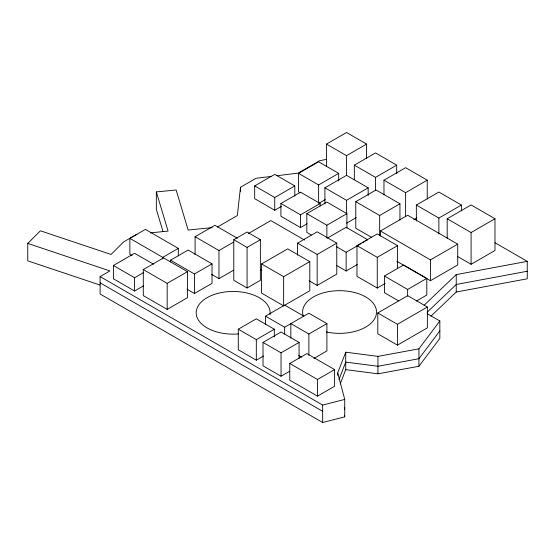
<?xml version="1.0" encoding="UTF-8"?>
<svg xmlns="http://www.w3.org/2000/svg" width="555" height="555" viewBox="0 0 555 555"><rect width="100%" height="100%" fill="white"/><g stroke="black" fill="none" stroke-linecap="round" stroke-linejoin="round"><path stroke-width="0.83" d="M271.499 176.393L256.035 178.287L240.488 187.264L237.36 215.541L217.296 227.12M337.717 375.326L337.717 372.856L345.751 352.203L377.941 356.379L418.935 348.831L439.844 320.977L427.218 313.686M338.959 379.565L345.751 362.096L377.941 366.265L418.935 358.724L439.844 330.863M340.194 383.935L345.751 369.644L345.751 352.203M345.751 369.644L377.941 373.813L418.935 366.265L439.844 338.411L439.844 320.977M100.053 285.055L27.75 260.85L27.75 243.409L40.418 230.804L111.056 254.454L123.689 241.883L136.988 234.203M424.11 305.264L456.238 274.593L527.25 261.363L527.25 278.797L456.238 292.034L430.909 316.211M427.204 312.208L456.238 284.486L527.25 271.249M132.104 255.543L129.863 254.245L129.863 238.373L145.41 229.395L178.315 248.39L178.315 255.91M143.35 285.95L134.581 291.014L113.4 278.783L113.4 265.512L134.581 253.281L153.575 264.242M326.479 166.444L326.479 144.078L346.535 132.499L366.591 144.078L366.591 158.702M281.427 206.391L274.739 210.255L254.683 198.676L254.683 185.925L274.739 174.339L294.795 185.925L294.795 196.123M337.717 372.856L344.731 399.413L344.731 416.847L322.649 422.501L100.108 294.018L100.108 276.584L109.911 270.923L27.75 243.409M300.047 192.71L298.562 191.85L298.562 173.375L318.619 161.789L338.682 173.375L338.682 180.93M195.089 254.627L195.089 236.742L214.917 225.295L237.318 238.227M129.863 238.373L162.761 257.367L178.315 248.39M143.287 269.577L163.565 257.867L187.458 271.659L187.458 297.681L167.173 309.392L143.287 295.6L143.287 269.577L167.173 283.369L187.458 271.659M113.4 265.512L134.581 277.743L143.35 272.678M326.479 144.078L346.535 155.657L366.591 144.078M254.683 185.925L274.739 197.504L294.795 185.925M170.558 261.898L170.558 260.198L188.138 250.048L212.031 263.84L212.031 283.355L194.451 293.505L186.986 289.197M307.061 223.797L300.526 227.571L280.913 216.249L280.913 203.498L300.526 192.183L320.131 203.498L320.131 206.051M298.562 173.375L318.619 184.954L338.682 173.375M354.333 179.723L354.333 165.147L375.513 152.916L396.7 165.147L396.7 173.722M233.78 239.718L247.072 232.039L260.371 239.718L260.371 280.31L247.072 287.99L233.78 280.31L233.78 239.718L247.072 247.391L260.371 239.718M324.904 203.942L324.904 187.826L346.542 175.331L368.173 187.826L368.173 195.457M195.089 236.742L218.975 250.534L233.669 242.056M248.439 233.516L270.833 220.585L304.424 239.982M170.558 260.198L194.451 273.99L212.031 263.84M318.619 203.428L325.306 199.571M280.913 203.498L300.526 214.82L320.131 203.498M311.272 234.959L306.811 232.385L306.811 213.647L326.867 202.069L346.93 213.647L346.93 228.126M354.333 165.147L375.513 177.378L396.7 165.147M324.904 187.826L346.542 200.313L368.173 187.826M383.97 194.763L383.97 180.174L405.608 167.686L427.239 180.174L427.239 199.051M211.51 274.33L218.975 278.645L233.669 270.16M371.455 237.283L355.776 228.237L355.776 201.694L376.061 189.983L399.947 203.775L399.947 220.044M306.811 213.647L326.867 225.226L346.93 213.647M261.565 263.951L287.705 248.855L309.794 261.606L309.794 290.751L283.647 305.847L261.565 293.096L261.565 263.951L283.647 276.702L309.794 261.606M297.556 255.189L297.556 243.145L317.162 231.824L336.767 243.145L336.767 274.108L317.162 285.43L309.177 280.816M346.542 223.214L356.241 217.615M383.97 180.174L405.608 192.668L427.239 180.174M327.492 238.046L346.14 227.279L367.778 239.774L365.537 241.064M355.776 201.694L379.669 215.486L399.947 203.775M297.556 243.145L317.162 254.461L336.767 243.145M416.347 221.008L416.347 205.059L438.88 192.051L461.42 205.059L461.42 210.935M380.418 236L380.418 231.005L407.689 215.257L457.722 244.144L457.722 264.964L430.451 280.705L396.846 261.308M385.225 283.452L377.254 288.052L356.969 276.341L356.969 245.636L377.254 233.926L397.54 245.636L397.54 268.662M336.441 246.663L346.14 252.261L361.062 243.645M362.554 242.785L364.045 241.925M413.815 219.676L416.798 217.955M263.528 356.026L256.32 360.188L238.289 349.782L238.289 329.226L256.32 318.813L274.343 329.226L274.343 336.934M265.491 324.626L265.491 316.163L284.646 305.104L303.807 316.163M336.441 265.401L346.14 271L357.33 264.541M416.347 205.059L438.88 218.073L461.42 205.059M356.969 245.636L377.254 257.34L397.54 245.636M447.191 238.483L447.191 218.746L471.084 204.955L494.97 218.746L494.97 250.499L471.084 264.291L457.646 256.528M238.289 329.226L256.32 339.632L274.343 329.226M284.646 333.992L284.646 327.228L308.871 313.2L326.902 323.614L326.902 350.933L313.922 358.433M289.703 371.246L281.045 376.248L263.014 365.835L263.014 342.414L281.045 332.008L299.076 342.414L299.076 358.308M398.656 300.914L384.428 292.7L384.428 276.05L403.582 264.992L426.795 278.388L426.795 295.045L416.486 300.997M447.191 218.746L471.084 232.538L494.97 218.746M380.418 231.005L430.451 259.886L457.722 244.144M290.841 338.127L290.841 323.614L308.871 334.02L326.902 323.614M263.014 342.414L281.045 352.827L299.076 342.414M384.428 276.05L407.641 289.453L426.795 278.388M289.759 363.49L306.887 353.597L334.603 369.602L334.603 386.252L317.474 396.145L289.759 380.14L289.759 363.49L317.474 379.488L334.603 369.602M377.795 312.971L407.731 295.69L427.371 307.019L427.371 327.839L397.429 345.127L377.795 333.791L377.795 312.971L397.429 324.307L427.371 307.019M100.108 276.584L322.649 405.067L344.731 399.413M326.139 159.41L319.534 160.77L298.125 173.125L276.654 175.762M162.948 231.4L156.35 209.374L156.35 191.933L176.136 189.963L188.138 230.034L212.149 227.633M150.433 232.864L168.075 231.102L156.35 191.933M494.998 242.743L527.25 261.363M260.378 269.716L261.877 270.583M265.491 316.163L284.646 327.228M298.777 355.519L301.663 357.184M100.108 282.828L322.649 411.31M344.294 407.641L344.731 409.299M344.294 415.189L344.731 416.847M471.084 232.538L471.084 264.291M456.238 274.593L456.238 292.034M438.88 218.073L438.88 234.023M430.451 259.886L430.451 280.705M418.935 348.831L418.935 366.265M407.641 289.453L407.641 296.113M405.608 192.668L405.608 216.693M397.429 324.307L397.429 345.127M379.669 215.486L379.669 235.174M377.941 356.379L377.941 373.813M377.254 257.34L377.254 288.052M375.513 177.378L375.513 190.24M346.535 155.657L346.535 175.442M346.542 200.313L346.542 213.883M346.14 252.261L346.14 271M326.867 225.226L326.867 238.005M322.649 405.067L322.649 422.501M318.619 184.954L318.619 202.589M317.474 379.488L317.474 396.145M317.162 254.461L317.162 285.43M308.871 334.02L308.871 355.366M300.526 214.82L300.526 227.571M283.647 276.702L283.647 305.847M281.045 352.827L281.045 376.248M274.739 197.504L274.739 210.255M256.32 339.632L256.32 360.188M247.072 247.391L247.072 287.99M240.488 187.264L240.488 191.413M218.975 250.534L218.975 278.645M194.451 273.99L194.451 293.505M167.173 283.369L167.173 309.392M162.761 257.367L162.761 259.039M134.581 277.743L134.581 291.014M303.439 316.558A36.97 21.347 0 0 1 338.807 290.681A36.97 21.347 0 0 1 375.978 315.705A36.97 21.347 0 0 1 326.284 331.939M238.407 333.93A36.97 21.347 0 0 1 196.276 314.22A36.97 21.347 0 0 1 233.502 291.458A36.97 21.347 0 0 1 270.001 314.616"/></g></svg>
